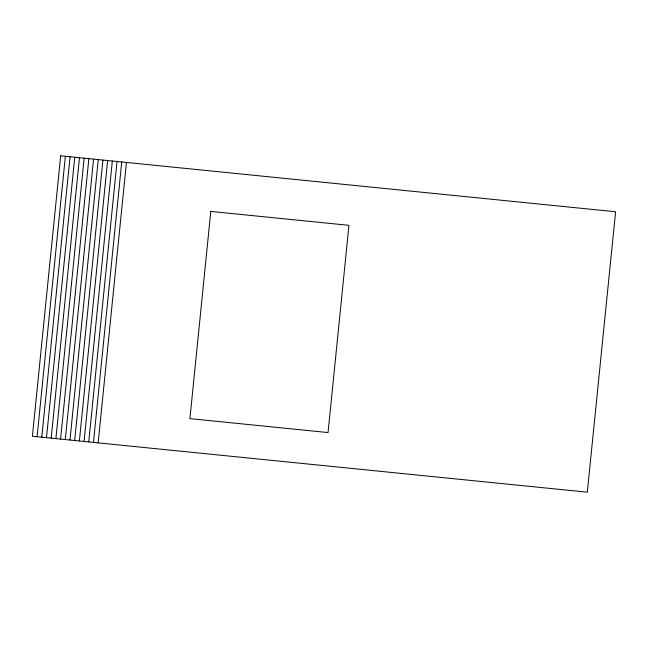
<?xml version="1.0" encoding="UTF-8"?>
<svg xmlns="http://www.w3.org/2000/svg" width="648" height="648" viewBox="0 0 648 648"><rect width="100%" height="100%" fill="white"/><g stroke="black" fill="none" stroke-linecap="round" stroke-linejoin="round"><path stroke-width="0.97" d="M37.098 436.712L65.375 156.281M41.796 437.189L70.065 156.759M46.494 437.659L74.763 157.229M51.184 438.137L79.461 157.707M55.882 438.607L84.159 158.177M60.58 439.085L88.857 158.655M65.278 439.555L93.555 159.125M69.976 440.024L98.253 159.602M74.674 440.502L102.943 160.072M79.372 440.972L107.641 160.542M84.062 441.45L112.339 161.02M88.76 441.92L117.037 161.49M93.458 442.398L121.735 161.968M98.156 442.868L126.433 162.437M60.677 155.812L32.4 436.242L587.323 492.188L615.6 211.758L60.677 155.812M210.803 211.418L189.913 418.632L328.05 432.556L348.948 225.342L210.803 211.418"/></g></svg>
